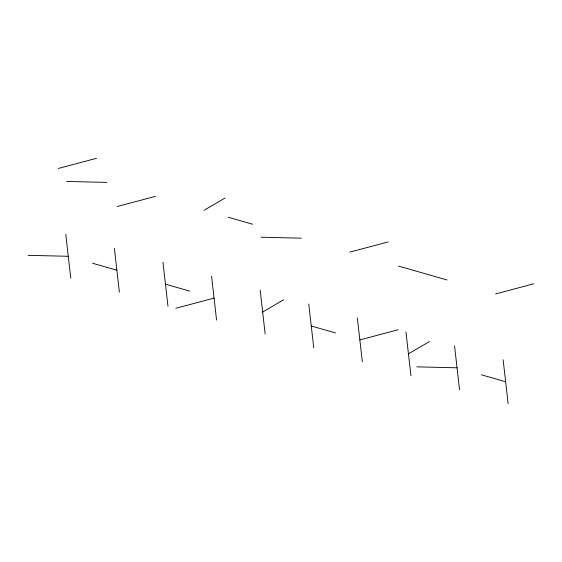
<?xml version="1.0" encoding="UTF-8"?>
<svg xmlns="http://www.w3.org/2000/svg" width="562" height="562" viewBox="0 0 562 562"><rect width="100%" height="100%" fill="white"/><g stroke="black" fill="none" stroke-linecap="round" stroke-linejoin="round"><path stroke-width="0.84" d="M204.055 210.286L225.053 198M262.658 312.043L283.655 299.757M408.448 353.863L429.438 341.577M58.272 168.467L96.538 158.301M117.191 206.514L155.463 196.342M349.845 252.106L388.11 241.941M175.794 308.271L214.066 298.106M495.628 293.926L533.9 283.761M359.849 339.926L398.121 329.761M66.688 181.449L106.864 182.404M261.07 237.213L301.246 238.169M28.1 255.331L68.276 256.286M416.863 366.853L457.039 367.808M228.355 217.255L252.654 224.224M398.437 266.044L447.036 279.988M92.575 263.255L116.875 270.224M165.467 284.161L189.766 291.137M311.257 325.988L335.549 332.957M481.339 374.777L505.638 381.746M503.138 359.792L508.139 403.699M454.539 345.855L459.54 389.761M405.947 331.91L410.948 375.823M357.348 317.973L362.349 361.879M308.756 304.028L313.758 347.941M260.157 290.09L265.159 333.997M211.565 276.153L216.567 320.059M162.966 262.208L167.968 306.121M114.374 248.271L119.376 292.177M65.775 234.326L70.777 278.239"/></g></svg>
